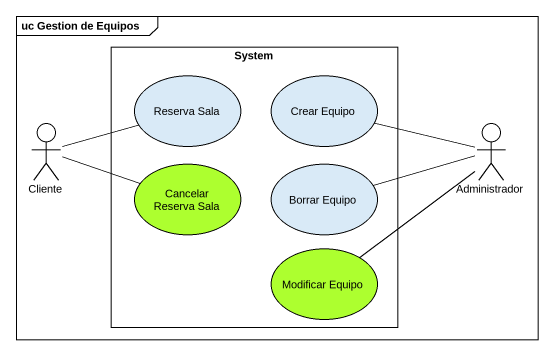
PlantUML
@startuml
mainframe uc Gestion de Equipos
rectangle System {
  usecase "Reserva Sala" as Reserva_Sala
  usecase "Crear Equipo" as Crear_Equipo
  usecase "Cancelar Reserva Sala" as Cancelar_Reserva_Sala #ADFF2F
  usecase "Borrar Equipo" as Borrar_Equipo
  usecase "Modificar Equipo" as Modificar_Equipo #ADFF2F
}
actor Cliente
actor Administrador
Cliente -right- Reserva_Sala
Cliente -right- Cancelar_Reserva_Sala
Administrador -left- Crear_Equipo
Administrador -left- Borrar_Equipo
Administrador -- Modificar_Equipo
@enduml
